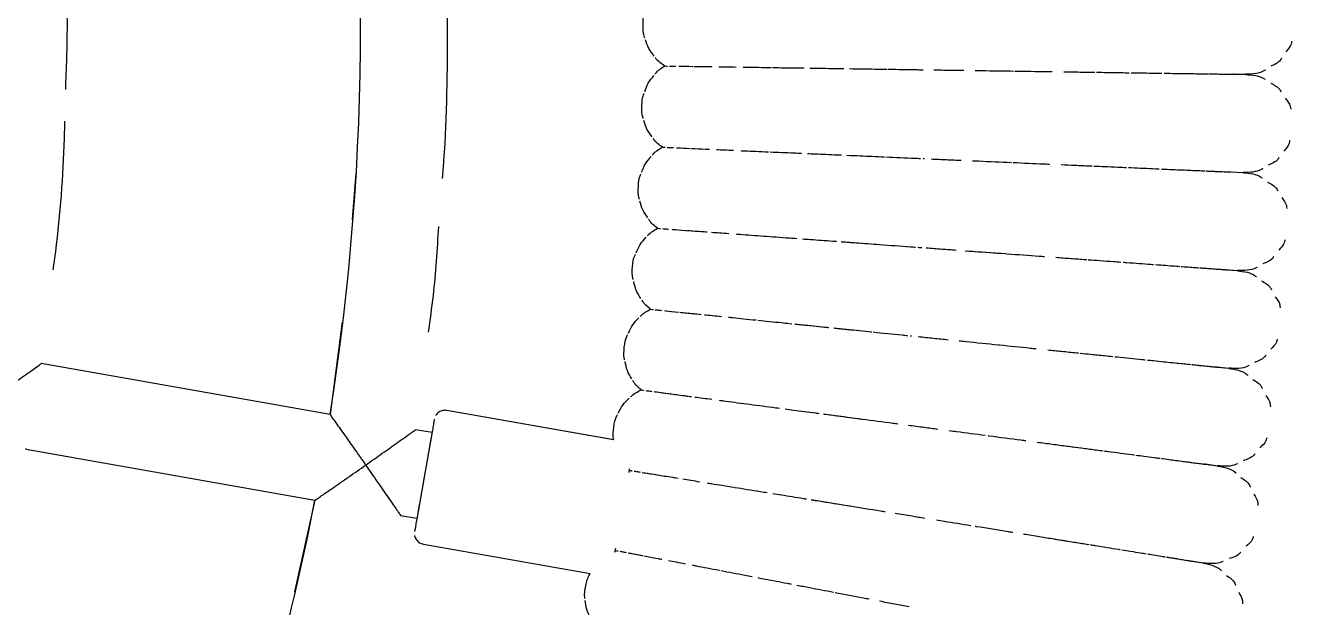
# Model space of a CAD drawing. Extents: x -360 to 379, y -342 to 365.
# Drawn here: x 49.74 to 73.06, y -146.8 to -136.09 of the extents above; entities that cross this region are included whole.
import ezdxf

# ---------------------------------------------------------------- set-up
doc = ezdxf.new("R2010")
doc.units = 0
doc.layers.get('0').update_dxf_attribs({"linetype": 'CONTINUOUS'})

msp = doc.modelspace()

# ---------------------------------------------------------------- linework, layer by layer
at = {"color": 7, "linetype": 'CONTINUOUS'}
for p, q in [((71.981, -136.988), (72.218, -136.988)), ((72.218, -136.995), (71.997, -136.988)), ((72.06, -136.988), (72.06, -136.988)), ((72.06, -136.99), (72.06, -136.99)), ((72.592, -137.088), (72.592, -137.088)), ((72.594, -136.906), (72.594, -136.906)), ((66.274, -138.54), (66.299, -138.541)), ((72.544, -138.722), (72.544, -138.722)), ((55.83, -138.806), (55.763, -139.659)), ((71.935, -138.787), (72.165, -138.794)), ((72.165, -138.801), (71.942, -138.788)), ((72.007, -138.789), (72.007, -138.789)), ((72.007, -138.791), (72.007, -138.791)), ((72.536, -138.905), (72.536, -138.905)), ((62.268, -139.887), (62.296, -139.889)), ((64.767, -140.069), (65.473, -140.121)), ((67.046, -140.236), (67.799, -140.29)), ((68.58, -140.347), (68.582, -140.347)), ((70.535, -140.49), (70.535, -140.49)), ((72.06, -140.604), (71.84, -140.585)), ((71.843, -140.585), (72.06, -140.598)), ((71.903, -140.588), (71.903, -140.588)), ((71.903, -140.59), (71.903, -140.59)), ((72.441, -140.537), (72.441, -140.537)), ((72.428, -140.719), (72.428, -140.719)), ((55.579, -141.542), (55.354, -143.252)), ((63.819, -141.575), (63.86, -141.579)), ((63.91, -141.584), (64.534, -141.648)), ((64.628, -141.657), (65.331, -141.729)), ((66.036, -141.801), (66.061, -141.804)), ((67.661, -141.967), (67.683, -141.969)), ((69.147, -142.119), (69.147, -142.119)), ((49.913, -142.401), (50, -142.339)), ((55.354, -143.252), (50.035, -142.314)), ((55.354, -143.252), (50.035, -142.314)), ((71.902, -142.404), (71.683, -142.378)), ((71.686, -142.378), (71.903, -142.397)), ((71.745, -142.385), (71.745, -142.385)), ((71.746, -142.383), (71.746, -142.383)), ((72.286, -142.348), (72.286, -142.348)), ((72.267, -142.53), (72.267, -142.53)), ((61.321, -142.829), (61.578, -142.863)), ((57.275, -143.337), (57.275, -143.338)), ((60.576, -143.716), (57.507, -143.175)), ((60.577, -143.716), (57.507, -143.175)), ((64.443, -143.24), (65.145, -143.333)), ((57.232, -143.583), (56.93, -143.53)), ((57.232, -143.583), (56.93, -143.53)), ((57.229, -143.6), (56.957, -145.142)), ((68.948, -143.833), (69.587, -143.918)), ((49.747, -143.876), (49.757, -143.89)), ((49.757, -143.89), (55.076, -144.828)), ((49.757, -143.89), (55.076, -144.828)), ((70.174, -143.995), (70.174, -143.995)), ((61.103, -144.316), (61.36, -144.357)), ((71.692, -144.198), (71.474, -144.166)), ((71.476, -144.166), (71.693, -144.192)), ((71.536, -144.173), (71.536, -144.173)), ((71.536, -144.175), (71.536, -144.175)), ((72.077, -144.153), (72.077, -144.153)), ((61.739, -144.418), (61.766, -144.423)), ((72.053, -144.334), (72.053, -144.334)), ((55.076, -144.828), (54.703, -146.512)), ((64.212, -144.817), (64.91, -144.93)), ((56.642, -145.091), (56.652, -145.106)), ((56.652, -145.106), (56.954, -145.159)), ((56.652, -145.106), (56.954, -145.159)), ((56.954, -145.159), (56.952, -145.173)), ((56.911, -145.476), (56.911, -145.476)), ((56.918, -145.366), (56.916, -145.375)), ((56.919, -145.358), (56.918, -145.366)), ((67.986, -145.426), (67.986, -145.426)), ((57.073, -145.637), (60.142, -146.178)), ((57.073, -145.637), (60.143, -146.178)), ((68.698, -145.541), (69.334, -145.644)), ((60.842, -145.795), (61.097, -145.844)), ((69.916, -145.738), (69.916, -145.738)), ((71.431, -145.985), (71.211, -145.947)), ((71.219, -145.948), (71.432, -145.979)), ((71.275, -145.958), (71.275, -145.958)), ((71.816, -145.952), (71.816, -145.952)), ((71.787, -146.132), (71.787, -146.132))]:
    msp.add_line(p, q, dxfattribs=at)
at = {"color": 7, "linetype": 'CONTINUOUS', "flags": 128}
for points in [[(66.179, -140.172), (66.204, -140.174), (66.251, -140.178)], [(62.136, -141.403), (62.164, -141.405), (62.187, -141.408)], [(61.959, -142.913), (61.987, -142.917), (62.011, -142.92)]]:
    msp.add_lwpolyline(points, dxfattribs=at)
at = {"color": 7, "linetype": 'CONTINUOUS'}
for start, end in [(351.0009, 8.9991), (331.0009, 348.9991)]:
    msp.add_arc((10.118, -136.088), 45.8, start, end, dxfattribs=at)
for points, knots in [([(57.426, -138.905), (57.435, -138.796), (57.512, -137.859), (57.523, -136.088), (57.512, -134.317), (57.435, -133.381), (57.426, -133.272)], [0, 0, 0, 0, 0.058113, 0.5, 0.941887, 1, 1, 1, 1]), ([(61.118, -136.088), (61.119, -136.013), (61.119, -135.934), (61.148, -135.861), (61.15, -135.856)], [0, 0, 0, 0, 0.938693, 1, 1, 1, 1]), ([(61.15, -136.32), (61.148, -136.316), (61.119, -136.243), (61.119, -136.163), (61.118, -136.088)], [0, 0, 0, 0, 0.061307, 1, 1, 1, 1]), ([(61.323, -136.653), (61.287, -136.607), (61.215, -136.517), (61.18, -136.408), (61.163, -136.353)], [0, 0, 0, 0, 0.50285, 1, 1, 1, 1]), ([(73.06, -136.377), (73.057, -136.396), (73.046, -136.471), (72.994, -136.53), (72.955, -136.573)], [0, 0, 0, 0, 0.252425, 1, 1, 1, 1]), ([(61.338, -136.986), (61.341, -136.982), (61.387, -136.919), (61.454, -136.876), (61.517, -136.836)], [0, 0, 0, 0, 0.058424, 1, 1, 1, 1]), ([(61.517, -136.836), (61.455, -136.794), (61.389, -136.749), (61.345, -136.685), (61.342, -136.681)], [0, 0, 0, 0, 0.941576, 1, 1, 1, 1]), ([(61.517, -136.836), (61.519, -136.836), (61.521, -136.836), (61.562, -136.837), (61.569, -136.837)], [0, 0, 0, 0, 0.827535, 1, 1, 1, 1]), ([(61.603, -136.837), (61.615, -136.837), (61.64, -136.838), (61.693, -136.838), (61.72, -136.839)], [0, 0, 0, 0, 0.4840989, 1, 1, 1, 1]), ([(61.776, -136.84), (61.786, -136.84), (61.849, -136.841), (61.937, -136.842), (62.033, -136.843), (62.034, -136.843)], [0, 0, 0, 0, 0.1557044, 0.9884849, 1, 1, 1, 1]), ([(62.054, -136.844), (62.134, -136.845), (62.232, -136.846), (62.363, -136.848), (62.387, -136.849)], [0, 0, 0, 0, 0.811039, 1, 1, 1, 1]), ([(62.513, -136.85), (62.559, -136.851), (62.653, -136.852), (62.77, -136.854), (62.83, -136.855)], [0, 0, 0, 0, 0.4889036, 1, 1, 1, 1]), ([(62.963, -136.857), (62.987, -136.857), (63.14, -136.859), (63.313, -136.862), (63.472, -136.864), (63.474, -136.864)], [0, 0, 0, 0, 0.1613152, 0.9906682, 1, 1, 1, 1]), ([(63.501, -136.865), (63.645, -136.867), (63.831, -136.87), (64.037, -136.873), (64.083, -136.873)], [0, 0, 0, 0, 0.776157, 1, 1, 1, 1]), ([(72.875, -136.693), (72.868, -136.704), (72.824, -136.775), (72.745, -136.811), (72.679, -136.842)], [0, 0, 0, 0, 0.152317, 1, 1, 1, 1]), ([(61.149, -137.308), (61.168, -137.254), (61.206, -137.145), (61.28, -137.057), (61.317, -137.013)], [0, 0, 0, 0, 0.49715, 1, 1, 1, 1]), ([(64.191, -136.875), (64.237, -136.875), (64.413, -136.878), (64.623, -136.881), (64.79, -136.883), (64.815, -136.884)], [0, 0, 0, 0, 0.235117, 0.882996, 1, 1, 1, 1]), ([(64.917, -136.885), (65, -136.887), (65.224, -136.89), (65.457, -136.893), (65.61, -136.895), (65.611, -136.895)], [0, 0, 0, 0, 0.3641102, 0.9952347, 1, 1, 1, 1]), ([(65.631, -136.896), (65.81, -136.898), (66.023, -136.901), (66.24, -136.905), (66.274, -136.905)], [0, 0, 0, 0, 0.84359, 1, 1, 1, 1]), ([(66.471, -136.908), (66.566, -136.909), (66.75, -136.912), (66.935, -136.915), (67.025, -136.916)], [0, 0, 0, 0, 0.513882, 1, 1, 1, 1]), ([(67.231, -136.919), (67.271, -136.92), (67.512, -136.923), (67.755, -136.927), (67.951, -136.929), (67.952, -136.929)], [0, 0, 0, 0, 0.1638699, 0.9956355, 1, 1, 1, 1]), ([(67.971, -136.93), (68.165, -136.933), (68.396, -136.936), (68.615, -136.939), (68.651, -136.94)], [0, 0, 0, 0, 0.837371, 1, 1, 1, 1]), ([(68.866, -136.943), (68.953, -136.944), (69.135, -136.947), (69.322, -136.949), (69.423, -136.951), (69.435, -136.951)], [0, 0, 0, 0, 0.444396, 0.932285, 1, 1, 1, 1]), ([(69.469, -136.952), (69.534, -136.952), (69.686, -136.955), (69.887, -136.958), (70.019, -136.96), (70.07, -136.96)], [0, 0, 0, 0, 0.311648, 0.733806, 1, 1, 1, 1]), ([(70.108, -136.961), (70.125, -136.961), (70.222, -136.962), (70.389, -136.965), (70.56, -136.967), (70.65, -136.969), (70.672, -136.969)], [0, 0, 0, 0, 0.083204, 0.480539, 0.875435, 1, 1, 1, 1]), ([(70.714, -136.97), (70.751, -136.97), (70.856, -136.972), (71.013, -136.974), (71.182, -136.976), (71.328, -136.979), (71.438, -136.98), (71.495, -136.981), (71.514, -136.981)], [0, 0, 0, 0, 0.117376, 0.335983, 0.541318, 0.733469, 0.912524, 1, 1, 1, 1]), ([(71.531, -136.982), (71.542, -136.982), (71.588, -136.982), (71.653, -136.983), (71.724, -136.984), (71.786, -136.985), (71.845, -136.986), (71.896, -136.987), (71.936, -136.987), (71.962, -136.988), (71.978, -136.988), (71.986, -136.988), (71.991, -136.988), (71.993, -136.988), (71.993, -136.988), (71.991, -136.988), (71.99, -136.988), (71.989, -136.988), (71.987, -136.988), (71.987, -136.988), (71.986, -136.988), (71.985, -136.988), (71.984, -136.988), (71.983, -136.988)], [0, 0, 0, 0, 0.051686, 0.199611, 0.316316, 0.422058, 0.546174, 0.670251, 0.772711, 0.853681, 0.89923, 0.935632, 0.956157, 0.97666, 0.990529, 0.992765, 0.994567, 0.996014, 0.996651, 0.997263, 0.997873, 0.998519, 1, 1, 1, 1]), ([(72.578, -136.909), (72.573, -136.913), (72.471, -136.982), (72.341, -136.985), (72.218, -136.988)], [0, 0, 0, 0, 0.051116, 1, 1, 1, 1]), ([(72.218, -136.995), (72.341, -137.001), (72.47, -137.008), (72.57, -137.081), (72.575, -137.084)], [0, 0, 0, 0, 0.94853, 1, 1, 1, 1]), ([(72.674, -137.154), (72.74, -137.187), (72.817, -137.226), (72.86, -137.298), (72.866, -137.309)], [0, 0, 0, 0, 0.847683, 1, 1, 1, 1]), ([(61.096, -137.572), (61.099, -137.497), (61.102, -137.417), (61.133, -137.345), (61.135, -137.341)], [0, 0, 0, 0, 0.938693, 1, 1, 1, 1]), ([(72.943, -137.431), (72.98, -137.476), (73.031, -137.536), (73.04, -137.612), (73.042, -137.631)], [0, 0, 0, 0, 0.747575, 1, 1, 1, 1]), ([(61.121, -137.804), (61.12, -137.8), (61.093, -137.726), (61.095, -137.646), (61.096, -137.572)], [0, 0, 0, 0, 0.061307, 1, 1, 1, 1]), ([(50.259, -140.586), (50.274, -140.473), (50.38, -139.672), (50.451, -138.758), (50.47, -137.957), (50.472, -137.849)], [0, 0, 0, 0, 0.1239709, 0.8828392, 1, 1, 1, 1]), ([(61.285, -138.142), (61.25, -138.095), (61.181, -138.003), (61.149, -137.893), (61.133, -137.838)], [0, 0, 0, 0, 0.5028497, 1, 1, 1, 1]), ([(61.473, -138.33), (61.413, -138.286), (61.348, -138.24), (61.306, -138.174), (61.303, -138.17)], [0, 0, 0, 0, 0.941576, 1, 1, 1, 1]), ([(73.025, -138.207), (73.022, -138.226), (73.008, -138.301), (72.955, -138.358), (72.915, -138.401)], [0, 0, 0, 0, 0.2524251, 1, 1, 1, 1]), ([(61.29, -138.475), (61.293, -138.472), (61.341, -138.41), (61.409, -138.369), (61.473, -138.33)], [0, 0, 0, 0, 0.058424, 1, 1, 1, 1]), ([(61.473, -138.33), (61.475, -138.331), (61.477, -138.331), (61.518, -138.332), (61.525, -138.333)], [0, 0, 0, 0, 0.827314, 1, 1, 1, 1]), ([(61.56, -138.334), (61.571, -138.335), (61.596, -138.336), (61.649, -138.338), (61.677, -138.339)], [0, 0, 0, 0, 0.483436, 1, 1, 1, 1]), ([(61.732, -138.342), (61.742, -138.342), (61.805, -138.345), (61.893, -138.349), (61.989, -138.353), (61.99, -138.353)], [0, 0, 0, 0, 0.155234, 0.987849, 1, 1, 1, 1]), ([(62.011, -138.354), (62.091, -138.357), (62.188, -138.362), (62.318, -138.367), (62.343, -138.368)], [0, 0, 0, 0, 0.809492, 1, 1, 1, 1]), ([(62.469, -138.374), (62.514, -138.376), (62.609, -138.38), (62.725, -138.385), (62.785, -138.388)], [0, 0, 0, 0, 0.4869128, 1, 1, 1, 1]), ([(62.917, -138.394), (62.942, -138.395), (63.094, -138.401), (63.267, -138.409), (63.426, -138.416), (63.428, -138.416)], [0, 0, 0, 0, 0.1601514, 0.9893712, 1, 1, 1, 1]), ([(63.458, -138.417), (63.601, -138.423), (63.786, -138.431), (63.991, -138.44), (64.037, -138.442)], [0, 0, 0, 0, 0.772848, 1, 1, 1, 1]), ([(64.144, -138.447), (64.191, -138.449), (64.366, -138.457), (64.576, -138.466), (64.743, -138.473), (64.769, -138.474)], [0, 0, 0, 0, 0.232915, 0.880824, 1, 1, 1, 1]), ([(64.871, -138.479), (64.953, -138.482), (65.176, -138.492), (65.409, -138.502), (65.561, -138.509), (65.563, -138.509)], [0, 0, 0, 0, 0.361408, 0.993462, 1, 1, 1, 1]), ([(61.092, -138.792), (61.112, -138.738), (61.153, -138.631), (61.23, -138.545), (61.269, -138.502)], [0, 0, 0, 0, 0.49715, 1, 1, 1, 1]), ([(65.59, -138.51), (65.766, -138.518), (65.976, -138.527), (66.191, -138.536), (66.225, -138.538)], [0, 0, 0, 0, 0.839411, 1, 1, 1, 1]), ([(66.424, -138.547), (66.517, -138.551), (66.701, -138.559), (66.886, -138.567), (66.976, -138.571)], [0, 0, 0, 0, 0.5091868, 1, 1, 1, 1]), ([(67.182, -138.58), (67.221, -138.581), (67.461, -138.592), (67.704, -138.602), (67.9, -138.611), (67.902, -138.611)], [0, 0, 0, 0, 0.161334, 0.993168, 1, 1, 1, 1]), ([(67.93, -138.612), (68.12, -138.621), (68.348, -138.631), (68.564, -138.64), (68.6, -138.642)], [0, 0, 0, 0, 0.832089, 1, 1, 1, 1]), ([(68.816, -138.651), (68.902, -138.655), (69.083, -138.663), (69.27, -138.671), (69.371, -138.675), (69.384, -138.676)], [0, 0, 0, 0, 0.439852, 0.927899, 1, 1, 1, 1]), ([(69.419, -138.677), (69.483, -138.68), (69.634, -138.687), (69.835, -138.696), (69.967, -138.701), (70.019, -138.704)], [0, 0, 0, 0, 0.305604, 0.727776, 1, 1, 1, 1]), ([(70.056, -138.705), (70.073, -138.706), (70.169, -138.71), (70.335, -138.717), (70.508, -138.725), (70.598, -138.729), (70.621, -138.73)], [0, 0, 0, 0, 0.0790478, 0.4758948, 0.8703312, 1, 1, 1, 1]), ([(70.663, -138.732), (70.699, -138.733), (70.803, -138.738), (70.958, -138.745), (71.127, -138.752), (71.273, -138.758), (71.384, -138.763), (71.443, -138.766), (71.463, -138.767)], [0, 0, 0, 0, 0.11339, 0.331204, 0.53589, 0.727534, 0.906223, 1, 1, 1, 1]), ([(72.528, -138.726), (72.522, -138.729), (72.418, -138.796), (72.288, -138.795), (72.165, -138.794)], [0, 0, 0, 0, 0.051116, 1, 1, 1, 1]), ([(72.831, -138.518), (72.824, -138.529), (72.778, -138.598), (72.698, -138.632), (72.63, -138.661)], [0, 0, 0, 0, 0.1523173, 1, 1, 1, 1]), ([(61.031, -139.054), (61.037, -138.979), (61.042, -138.899), (61.075, -138.828), (61.077, -138.824)], [0, 0, 0, 0, 0.938693, 1, 1, 1, 1]), ([(71.479, -138.767), (71.489, -138.768), (71.534, -138.77), (71.597, -138.772), (71.669, -138.776), (71.731, -138.778), (71.789, -138.781), (71.841, -138.783), (71.881, -138.785), (71.908, -138.786), (71.924, -138.787), (71.933, -138.787), (71.937, -138.787), (71.941, -138.787), (71.94, -138.787), (71.94, -138.787)], [0, 0, 0, 0, 0.047416, 0.199296, 0.318621, 0.4271, 0.554259, 0.681412, 0.786803, 0.870561, 0.917063, 0.954728, 0.978364, 0.996856, 1, 1, 1, 1]), ([(72.165, -138.801), (72.288, -138.811), (72.417, -138.821), (72.515, -138.897), (72.52, -138.9)], [0, 0, 0, 0, 0.948884, 1, 1, 1, 1]), ([(61.05, -139.287), (61.048, -139.282), (61.024, -139.208), (61.028, -139.128), (61.031, -139.054)], [0, 0, 0, 0, 0.061307, 1, 1, 1, 1]), ([(72.617, -138.973), (72.681, -139.008), (72.758, -139.049), (72.798, -139.122), (72.804, -139.133)], [0, 0, 0, 0, 0.847683, 1, 1, 1, 1]), ([(61.203, -139.629), (61.17, -139.582), (61.103, -139.488), (61.075, -139.376), (61.061, -139.321)], [0, 0, 0, 0, 0.50285, 1, 1, 1, 1]), ([(72.877, -139.258), (72.913, -139.304), (72.962, -139.365), (72.969, -139.441), (72.971, -139.46)], [0, 0, 0, 0, 0.747575, 1, 1, 1, 1]), ([(61.386, -139.823), (61.327, -139.777), (61.264, -139.729), (61.224, -139.662), (61.221, -139.658)], [0, 0, 0, 0, 0.941576, 1, 1, 1, 1]), ([(57.167, -141.737), (57.199, -141.512), (57.29, -140.866), (57.33, -140.215), (57.357, -139.79)], [0, 0, 0, 0, 0.3486, 1, 1, 1, 1]), ([(61.199, -139.962), (61.202, -139.959), (61.252, -139.899), (61.321, -139.86), (61.386, -139.823)], [0, 0, 0, 0, 0.058424, 1, 1, 1, 1]), ([(61.386, -139.823), (61.388, -139.823), (61.39, -139.823), (61.431, -139.826), (61.438, -139.827)], [0, 0, 0, 0, 0.828548, 1, 1, 1, 1]), ([(61.473, -139.829), (61.485, -139.83), (61.509, -139.832), (61.562, -139.836), (61.589, -139.838)], [0, 0, 0, 0, 0.487134, 1, 1, 1, 1]), ([(61.646, -139.842), (61.655, -139.843), (61.718, -139.847), (61.806, -139.854), (61.902, -139.861), (61.903, -139.861)], [0, 0, 0, 0, 0.1578597, 0.9913944, 1, 1, 1, 1]), ([(61.919, -139.862), (62, -139.868), (62.099, -139.875), (62.231, -139.885), (62.255, -139.886)], [0, 0, 0, 0, 0.8181175, 1, 1, 1, 1]), ([(62.381, -139.896), (62.428, -139.899), (62.522, -139.906), (62.638, -139.914), (62.696, -139.919)], [0, 0, 0, 0, 0.497997, 1, 1, 1, 1]), ([(60.991, -140.273), (61.013, -140.22), (61.058, -140.114), (61.137, -140.031), (61.177, -139.989)], [0, 0, 0, 0, 0.49715, 1, 1, 1, 1]), ([(62.83, -139.928), (62.856, -139.93), (63.009, -139.941), (63.337, -139.965), (63.688, -139.991), (63.903, -140.007), (63.947, -140.01)], [0, 0, 0, 0, 0.081252, 0.485919, 0.895087, 1, 1, 1, 1]), ([(64.055, -140.018), (64.104, -140.021), (64.282, -140.034), (64.491, -140.049), (64.656, -140.061), (64.679, -140.063)], [0, 0, 0, 0, 0.245606, 0.893328, 1, 1, 1, 1]), ([(64.777, -140.07), (64.863, -140.076), (65.091, -140.093), (65.513, -140.124), (65.882, -140.151), (66.105, -140.167), (66.136, -140.169)], [0, 0, 0, 0, 0.1971467, 0.5246729, 0.933037, 1, 1, 1, 1]), ([(72.937, -140.036), (72.933, -140.055), (72.917, -140.129), (72.862, -140.185), (72.821, -140.226)], [0, 0, 0, 0, 0.252425, 1, 1, 1, 1]), ([(60.924, -140.533), (60.931, -140.459), (60.939, -140.379), (60.974, -140.309), (60.976, -140.305)], [0, 0, 0, 0, 0.938693, 1, 1, 1, 1]), ([(66.33, -140.183), (66.428, -140.19), (66.612, -140.204), (66.796, -140.217), (66.881, -140.223)], [0, 0, 0, 0, 0.536875, 1, 1, 1, 1]), ([(67.092, -140.239), (67.134, -140.242), (67.366, -140.259), (67.594, -140.275), (67.78, -140.289)], [0, 0, 0, 0, 0.185074, 1, 1, 1, 1]), ([(67.812, -140.291), (67.814, -140.291), (68.019, -140.306), (68.254, -140.324), (68.477, -140.34), (68.509, -140.342)], [0, 0, 0, 0, 0.008374, 0.856522, 1, 1, 1, 1]), ([(68.719, -140.357), (68.81, -140.364), (68.997, -140.378), (69.185, -140.391), (69.282, -140.398), (69.29, -140.399)], [0, 0, 0, 0, 0.468273, 0.955148, 1, 1, 1, 1]), ([(72.734, -140.341), (72.726, -140.351), (72.678, -140.42), (72.597, -140.451), (72.529, -140.478)], [0, 0, 0, 0, 0.152317, 1, 1, 1, 1]), ([(60.935, -140.767), (60.934, -140.762), (60.912, -140.687), (60.918, -140.608), (60.924, -140.533)], [0, 0, 0, 0, 0.061307, 1, 1, 1, 1]), ([(69.315, -140.401), (69.386, -140.406), (69.546, -140.418), (69.747, -140.432), (69.872, -140.441), (69.917, -140.445)], [0, 0, 0, 0, 0.344581, 0.765842, 1, 1, 1, 1]), ([(69.959, -140.448), (69.981, -140.449), (70.082, -140.457), (70.253, -140.469), (70.418, -140.481), (70.502, -140.487), (70.518, -140.488)], [0, 0, 0, 0, 0.106597, 0.507455, 0.905702, 1, 1, 1, 1]), ([(70.556, -140.491), (70.6, -140.494), (70.712, -140.503), (70.861, -140.513), (70.962, -140.521), (71.004, -140.524)], [0, 0, 0, 0, 0.270385, 0.694865, 1, 1, 1, 1]), ([(71.023, -140.525), (71.03, -140.526), (71.089, -140.53), (71.186, -140.537), (71.29, -140.545), (71.343, -140.548), (71.357, -140.55)], [0, 0, 0, 0, 0.053515, 0.469497, 0.856513, 1, 1, 1, 1]), ([(71.374, -140.551), (71.39, -140.552), (71.439, -140.556), (71.507, -140.56), (71.577, -140.566), (71.632, -140.57), (71.661, -140.572), (71.674, -140.573)], [0, 0, 0, 0, 0.135459, 0.417723, 0.644383, 0.845784, 1, 1, 1, 1]), ([(71.68, -140.573), (71.685, -140.573), (71.711, -140.575), (71.747, -140.578), (71.786, -140.581), (71.809, -140.582), (71.821, -140.583), (71.828, -140.584), (71.831, -140.584), (71.833, -140.584)], [0, 0, 0, 0, 0.073229, 0.373927, 0.619062, 0.808975, 0.87969, 0.942482, 1, 1, 1, 1]), ([(72.424, -140.54), (72.419, -140.543), (72.313, -140.606), (72.183, -140.602), (72.06, -140.598)], [0, 0, 0, 0, 0.051116, 1, 1, 1, 1]), ([(61.079, -141.113), (61.047, -141.065), (60.983, -140.969), (60.958, -140.857), (60.945, -140.801)], [0, 0, 0, 0, 0.5028497, 1, 1, 1, 1]), ([(72.06, -140.604), (72.182, -140.618), (72.311, -140.632), (72.407, -140.71), (72.412, -140.714)], [0, 0, 0, 0, 0.948884, 1, 1, 1, 1]), ([(72.506, -140.79), (72.57, -140.827), (72.645, -140.87), (72.683, -140.944), (72.689, -140.955)], [0, 0, 0, 0, 0.847683, 1, 1, 1, 1]), ([(61.256, -141.313), (61.198, -141.265), (61.137, -141.215), (61.098, -141.147), (61.096, -141.143)], [0, 0, 0, 0, 0.941576, 1, 1, 1, 1]), ([(72.758, -141.082), (72.793, -141.129), (72.84, -141.191), (72.845, -141.268), (72.846, -141.287)], [0, 0, 0, 0, 0.747575, 1, 1, 1, 1]), ([(60.848, -141.751), (60.872, -141.699), (60.919, -141.594), (61.001, -141.513), (61.042, -141.472)], [0, 0, 0, 0, 0.49715, 1, 1, 1, 1]), ([(61.065, -141.447), (61.068, -141.443), (61.119, -141.385), (61.19, -141.348), (61.256, -141.313)], [0, 0, 0, 0, 0.0584237, 1, 1, 1, 1]), ([(61.256, -141.313), (61.258, -141.313), (61.26, -141.313), (61.301, -141.317), (61.308, -141.318)], [0, 0, 0, 0, 0.827402, 1, 1, 1, 1]), ([(61.342, -141.322), (61.354, -141.323), (61.378, -141.325), (61.431, -141.331), (61.459, -141.333)], [0, 0, 0, 0, 0.4836986, 1, 1, 1, 1]), ([(61.514, -141.339), (61.524, -141.34), (61.586, -141.346), (61.674, -141.355), (61.769, -141.365), (61.771, -141.365)], [0, 0, 0, 0, 0.15542, 0.988101, 1, 1, 1, 1]), ([(61.792, -141.367), (61.871, -141.376), (61.968, -141.385), (62.097, -141.399), (62.122, -141.401)], [0, 0, 0, 0, 0.810105, 1, 1, 1, 1]), ([(62.247, -141.414), (62.293, -141.419), (62.387, -141.428), (62.503, -141.44), (62.562, -141.446)], [0, 0, 0, 0, 0.4877, 1, 1, 1, 1]), ([(62.694, -141.46), (62.719, -141.462), (62.87, -141.478), (63.042, -141.495), (63.201, -141.511), (63.203, -141.512)], [0, 0, 0, 0, 0.160613, 0.989893, 1, 1, 1, 1]), ([(63.232, -141.515), (63.374, -141.529), (63.559, -141.548), (63.763, -141.569), (63.809, -141.574)], [0, 0, 0, 0, 0.774195, 1, 1, 1, 1]), ([(63.916, -141.585), (63.962, -141.589), (64.137, -141.607), (64.346, -141.628), (64.512, -141.645), (64.538, -141.648)], [0, 0, 0, 0, 0.233822, 0.881731, 1, 1, 1, 1]), ([(64.64, -141.658), (64.721, -141.667), (64.944, -141.69), (65.176, -141.713), (65.327, -141.729), (65.329, -141.729)], [0, 0, 0, 0, 0.36254, 0.9942141, 1, 1, 1, 1]), ([(65.353, -141.731), (65.53, -141.749), (65.74, -141.771), (65.954, -141.793), (65.988, -141.796)], [0, 0, 0, 0, 0.841193, 1, 1, 1, 1]), ([(60.773, -142.009), (60.782, -141.935), (60.792, -141.856), (60.829, -141.787), (60.832, -141.782)], [0, 0, 0, 0, 0.938693, 1, 1, 1, 1]), ([(66.186, -141.816), (66.279, -141.826), (66.462, -141.845), (66.646, -141.863), (66.736, -141.873)], [0, 0, 0, 0, 0.511225, 1, 1, 1, 1]), ([(66.941, -141.894), (66.98, -141.898), (67.22, -141.922), (67.461, -141.947), (67.657, -141.967), (67.658, -141.967)], [0, 0, 0, 0, 0.162449, 0.994277, 1, 1, 1, 1]), ([(67.682, -141.969), (67.873, -141.989), (68.101, -142.012), (68.318, -142.034), (68.353, -142.038)], [0, 0, 0, 0, 0.8344853, 1, 1, 1, 1]), ([(72.796, -141.861), (72.791, -141.88), (72.773, -141.954), (72.716, -142.008), (72.674, -142.048)], [0, 0, 0, 0, 0.252425, 1, 1, 1, 1]), ([(60.778, -142.243), (60.777, -142.238), (60.757, -142.163), (60.765, -142.083), (60.773, -142.009)], [0, 0, 0, 0, 0.061307, 1, 1, 1, 1]), ([(68.568, -142.06), (68.654, -142.068), (68.834, -142.087), (69.021, -142.106), (69.121, -142.116), (69.134, -142.118)], [0, 0, 0, 0, 0.441925, 0.929939, 1, 1, 1, 1]), ([(69.168, -142.121), (69.232, -142.128), (69.383, -142.143), (69.583, -142.163), (69.715, -142.177), (69.766, -142.182)], [0, 0, 0, 0, 0.308438, 0.730653, 1, 1, 1, 1]), ([(69.803, -142.186), (69.82, -142.188), (69.916, -142.197), (70.082, -142.214), (70.253, -142.232), (70.343, -142.241), (70.365, -142.243)], [0, 0, 0, 0, 0.081055, 0.478246, 0.873012, 1, 1, 1, 1]), ([(72.584, -142.16), (72.576, -142.171), (72.526, -142.237), (72.444, -142.267), (72.375, -142.292)], [0, 0, 0, 0, 0.152317, 1, 1, 1, 1]), ([(49.116, -142.965), (49.219, -142.892), (49.427, -142.747), (49.673, -142.572), (49.842, -142.453), (49.945, -142.378), (50.02, -142.325), (50.03, -142.318), (50.035, -142.314)], [0, 0, 0, 0, 0.248883, 0.498606, 0.63137, 0.74944, 0.874837, 1, 1, 1, 1]), ([(60.911, -142.593), (60.88, -142.544), (60.819, -142.447), (60.798, -142.334), (60.787, -142.277)], [0, 0, 0, 0, 0.5028497, 1, 1, 1, 1]), ([(70.407, -142.248), (70.443, -142.251), (70.547, -142.262), (70.702, -142.278), (70.87, -142.295), (71.015, -142.31), (71.125, -142.321), (71.183, -142.327), (71.203, -142.329)], [0, 0, 0, 0, 0.115257, 0.333187, 0.537957, 0.729653, 0.908361, 1, 1, 1, 1]), ([(71.219, -142.331), (71.23, -142.332), (71.274, -142.336), (71.338, -142.343), (71.41, -142.35), (71.471, -142.356), (71.529, -142.362), (71.581, -142.368), (71.621, -142.372), (71.647, -142.374), (71.663, -142.376), (71.671, -142.377), (71.676, -142.377), (71.679, -142.378), (71.679, -142.378), (71.678, -142.377), (71.676, -142.377), (71.674, -142.377), (71.673, -142.377), (71.672, -142.377), (71.671, -142.377), (71.669, -142.377), (71.667, -142.376), (71.666, -142.376)], [0, 0, 0, 0, 0.047833, 0.195274, 0.311512, 0.416893, 0.540437, 0.664019, 0.766317, 0.847455, 0.892697, 0.929194, 0.952273, 0.970114, 0.982665, 0.990596, 0.992671, 0.993525, 0.994301, 0.995049, 0.995824, 0.997633, 1, 1, 1, 1]), ([(71.902, -142.404), (72.024, -142.421), (72.153, -142.439), (72.246, -142.52), (72.251, -142.524)], [0, 0, 0, 0, 0.948884, 1, 1, 1, 1]), ([(72.269, -142.35), (72.263, -142.353), (72.155, -142.413), (72.026, -142.405), (71.903, -142.397)], [0, 0, 0, 0, 0.05147, 1, 1, 1, 1]), ([(61.082, -142.798), (61.026, -142.749), (60.966, -142.696), (60.929, -142.628), (60.927, -142.624)], [0, 0, 0, 0, 0.941576, 1, 1, 1, 1]), ([(72.343, -142.603), (72.406, -142.641), (72.48, -142.686), (72.516, -142.762), (72.521, -142.773)], [0, 0, 0, 0, 0.847683, 1, 1, 1, 1]), ([(60.887, -142.926), (60.89, -142.923), (60.944, -142.866), (61.015, -142.831), (61.082, -142.798)], [0, 0, 0, 0, 0.058424, 1, 1, 1, 1]), ([(61.082, -142.798), (61.084, -142.798), (61.086, -142.798), (61.127, -142.804), (61.134, -142.805)], [0, 0, 0, 0, 0.829262, 1, 1, 1, 1]), ([(61.168, -142.809), (61.18, -142.811), (61.204, -142.814), (61.257, -142.821), (61.284, -142.824)], [0, 0, 0, 0, 0.489278, 1, 1, 1, 1]), ([(61.34, -142.832), (61.35, -142.833), (61.413, -142.841), (61.5, -142.853), (61.595, -142.865), (61.596, -142.866)], [0, 0, 0, 0, 0.1593835, 0.9934479, 1, 1, 1, 1]), ([(61.609, -142.867), (61.691, -142.878), (61.791, -142.891), (61.923, -142.909), (61.947, -142.912)], [0, 0, 0, 0, 0.8231175, 1, 1, 1, 1]), ([(62.072, -142.928), (62.119, -142.934), (62.212, -142.947), (62.328, -142.962), (62.385, -142.969)], [0, 0, 0, 0, 0.504432, 1, 1, 1, 1]), ([(72.587, -142.901), (72.62, -142.949), (72.665, -143.014), (72.668, -143.09), (72.668, -143.109)], [0, 0, 0, 0, 0.747575, 1, 1, 1, 1]), ([(60.662, -143.224), (60.687, -143.173), (60.737, -143.069), (60.822, -142.991), (60.864, -142.951)], [0, 0, 0, 0, 0.4971503, 1, 1, 1, 1]), ([(62.519, -142.987), (62.545, -142.99), (62.698, -143.011), (63.026, -143.054), (63.374, -143.1), (63.586, -143.128), (63.628, -143.133)], [0, 0, 0, 0, 0.083188, 0.488506, 0.898342, 1, 1, 1, 1]), ([(63.736, -143.147), (63.786, -143.154), (63.964, -143.177), (64.173, -143.205), (64.336, -143.226), (64.357, -143.229)], [0, 0, 0, 0, 0.252823, 0.900243, 1, 1, 1, 1]), ([(55.354, -143.252), (55.358, -143.258), (55.365, -143.268), (55.421, -143.346), (55.496, -143.452), (55.617, -143.622), (55.755, -143.818), (55.877, -143.99), (55.949, -144.094), (55.986, -144.147), (56.01, -144.18)], [0, 0, 0, 0, 0.125168, 0.25048, 0.375779, 0.500442, 0.749427, 0.874368, 0.919485, 1, 1, 1, 1]), ([(57.507, -143.175), (57.481, -143.173), (57.428, -143.17), (57.357, -143.205), (57.312, -143.241), (57.303, -143.267), (57.302, -143.268)], [0, 0, 0, 0, 0.327453, 0.654907, 0.98236, 1, 1, 1, 1]), ([(60.579, -143.48), (60.591, -143.406), (60.603, -143.327), (60.642, -143.259), (60.645, -143.255)], [0, 0, 0, 0, 0.938693, 1, 1, 1, 1]), ([(64.452, -143.242), (64.54, -143.253), (64.76, -143.282), (64.991, -143.312), (65.13, -143.331)], [0, 0, 0, 0, 0.397627, 1, 1, 1, 1]), ([(65.149, -143.333), (65.152, -143.334), (65.337, -143.358), (65.558, -143.387), (65.778, -143.416), (65.808, -143.42)], [0, 0, 0, 0, 0.011815, 0.866972, 1, 1, 1, 1]), ([(56.01, -144.18), (56.113, -144.108), (56.32, -143.962), (56.567, -143.788), (56.736, -143.668), (56.84, -143.594), (56.914, -143.541), (56.925, -143.534), (56.93, -143.53)], [0, 0, 0, 0, 0.248884, 0.498608, 0.631432, 0.749441, 0.874839, 1, 1, 1, 1]), ([(60.578, -143.716), (60.577, -143.711), (60.559, -143.634), (60.569, -143.554), (60.579, -143.48)], [0, 0, 0, 0, 0.072316, 1, 1, 1, 1]), ([(65.997, -143.445), (66.098, -143.458), (66.28, -143.482), (66.463, -143.506), (66.545, -143.517)], [0, 0, 0, 0, 0.551626, 1, 1, 1, 1]), ([(66.757, -143.545), (66.802, -143.551), (67.023, -143.58), (67.242, -143.609), (67.416, -143.632)], [0, 0, 0, 0, 0.201467, 1, 1, 1, 1]), ([(67.474, -143.639), (67.478, -143.64), (67.683, -143.667), (67.917, -143.698), (68.136, -143.727), (68.166, -143.73)], [0, 0, 0, 0, 0.016511, 0.865689, 1, 1, 1, 1]), ([(68.372, -143.758), (68.466, -143.77), (68.655, -143.795), (68.843, -143.82), (68.936, -143.832), (68.942, -143.833)], [0, 0, 0, 0, 0.483265, 0.968826, 1, 1, 1, 1]), ([(68.96, -143.835), (69.036, -143.845), (69.199, -143.866), (69.4, -143.893), (69.521, -143.909), (69.562, -143.914)], [0, 0, 0, 0, 0.365099, 0.784604, 1, 1, 1, 1]), ([(72.601, -143.682), (72.596, -143.7), (72.576, -143.774), (72.518, -143.826), (72.474, -143.865)], [0, 0, 0, 0, 0.252425, 1, 1, 1, 1]), ([(69.606, -143.92), (69.63, -143.923), (69.734, -143.937), (69.906, -143.959), (70.067, -143.981), (70.147, -143.991), (70.16, -143.993)], [0, 0, 0, 0, 0.121011, 0.523414, 0.923106, 1, 1, 1, 1]), ([(70.194, -143.997), (70.242, -144.004), (70.358, -144.019), (70.506, -144.038), (70.602, -144.051), (70.639, -144.056)], [0, 0, 0, 0, 0.298902, 0.725486, 1, 1, 1, 1]), ([(70.663, -144.059), (70.672, -144.06), (70.734, -144.068), (70.832, -144.081), (70.933, -144.095), (70.982, -144.101), (70.993, -144.103)], [0, 0, 0, 0, 0.076164, 0.494667, 0.883604, 1, 1, 1, 1]), ([(72.381, -143.975), (72.373, -143.985), (72.32, -144.05), (72.238, -144.077), (72.168, -144.1)], [0, 0, 0, 0, 0.152317, 1, 1, 1, 1]), ([(55.076, -144.828), (55.081, -144.824), (55.092, -144.817), (55.171, -144.763), (55.278, -144.689), (55.45, -144.57), (55.647, -144.433), (55.853, -144.29), (55.957, -144.217), (56.01, -144.18)], [0, 0, 0, 0, 0.1250777, 0.2504542, 0.3757831, 0.5007175, 0.7494023, 0.8747564, 1, 1, 1, 1]), ([(56.01, -144.18), (56.082, -144.284), (56.227, -144.491), (56.399, -144.739), (56.517, -144.911), (56.588, -145.012), (56.629, -145.072), (56.635, -145.081), (56.635, -145.081)], [0, 0, 0, 0, 0.282542, 0.566052, 0.717022, 0.850819, 0.993183, 1, 1, 1, 1]), ([(60.86, -144.317), (60.862, -144.305), (60.866, -144.279), (60.87, -144.261), (60.871, -144.251)], [0, 0, 0, 0, 0.467754, 1, 1, 1, 1]), ([(60.866, -144.277), (60.867, -144.278), (60.87, -144.278), (60.91, -144.285), (60.917, -144.286)], [0, 0, 0, 0, 0.830085, 1, 1, 1, 1]), ([(60.951, -144.291), (60.963, -144.293), (60.987, -144.297), (61.04, -144.305), (61.067, -144.31)], [0, 0, 0, 0, 0.491746, 1, 1, 1, 1]), ([(61.123, -144.319), (61.133, -144.32), (61.195, -144.331), (61.283, -144.345), (61.377, -144.36), (61.378, -144.36)], [0, 0, 0, 0, 0.1611392, 0.9958104, 1, 1, 1, 1]), ([(71.009, -144.105), (71.028, -144.107), (71.08, -144.114), (71.15, -144.123), (71.221, -144.133), (71.278, -144.14), (71.333, -144.147), (71.382, -144.154), (71.423, -144.159), (71.448, -144.163), (71.463, -144.164), (71.469, -144.165), (71.471, -144.165), (71.469, -144.165), (71.468, -144.165), (71.466, -144.165), (71.465, -144.165), (71.464, -144.165), (71.462, -144.164), (71.46, -144.164), (71.459, -144.164), (71.458, -144.164)], [0, 0, 0, 0, 0.083133, 0.229045, 0.349381, 0.457901, 0.554662, 0.689561, 0.798254, 0.880914, 0.928463, 0.962685, 0.984287, 0.989227, 0.991065, 0.99328, 0.994264, 0.995184, 0.996142, 0.997227, 1, 1, 1, 1]), ([(71.692, -144.198), (71.814, -144.219), (71.942, -144.24), (72.033, -144.324), (72.037, -144.328)], [0, 0, 0, 0, 0.948884, 1, 1, 1, 1]), ([(72.06, -144.155), (72.055, -144.158), (71.945, -144.215), (71.816, -144.203), (71.693, -144.192)], [0, 0, 0, 0, 0.051116, 1, 1, 1, 1]), ([(61.386, -144.361), (61.47, -144.375), (61.57, -144.391), (61.704, -144.413), (61.727, -144.416)], [0, 0, 0, 0, 0.8288734, 1, 1, 1, 1]), ([(61.851, -144.436), (61.899, -144.444), (61.992, -144.459), (62.107, -144.478), (62.163, -144.487)], [0, 0, 0, 0, 0.511845, 1, 1, 1, 1]), ([(62.298, -144.508), (62.324, -144.513), (62.471, -144.536), (62.645, -144.564), (62.787, -144.587)], [0, 0, 0, 0, 0.1804708, 1, 1, 1, 1]), ([(72.127, -144.41), (72.189, -144.45), (72.261, -144.497), (72.295, -144.574), (72.3, -144.585)], [0, 0, 0, 0, 0.847683, 1, 1, 1, 1]), ([(62.803, -144.59), (62.804, -144.59), (62.95, -144.614), (63.152, -144.646), (63.361, -144.68), (63.402, -144.687)], [0, 0, 0, 0, 0.005465, 0.80838, 1, 1, 1, 1]), ([(63.508, -144.704), (63.56, -144.712), (63.74, -144.741), (63.949, -144.775), (64.109, -144.801), (64.129, -144.804)], [0, 0, 0, 0, 0.2610863, 0.9080101, 1, 1, 1, 1]), ([(72.362, -144.715), (72.394, -144.764), (72.437, -144.83), (72.438, -144.906), (72.438, -144.925)], [0, 0, 0, 0, 0.747575, 1, 1, 1, 1]), ([(64.219, -144.819), (64.31, -144.833), (64.527, -144.868), (64.754, -144.905), (64.887, -144.926)], [0, 0, 0, 0, 0.415467, 1, 1, 1, 1]), ([(64.918, -144.931), (64.923, -144.932), (65.109, -144.962), (65.329, -144.998), (65.547, -145.033), (65.574, -145.037)], [0, 0, 0, 0, 0.019871, 0.874999, 1, 1, 1, 1]), ([(65.76, -145.067), (65.863, -145.084), (66.045, -145.113), (66.227, -145.143), (66.306, -145.155)], [0, 0, 0, 0, 0.568093, 1, 1, 1, 1]), ([(66.519, -145.19), (66.566, -145.197), (66.779, -145.232), (66.989, -145.265), (67.153, -145.292)], [0, 0, 0, 0, 0.219611, 1, 1, 1, 1]), ([(56.912, -145.479), (56.912, -145.481), (56.913, -145.508), (56.942, -145.557), (56.997, -145.615), (57.047, -145.629), (57.073, -145.637)], [0, 0, 0, 0, 0.0176396, 0.3450931, 0.6725465, 1, 1, 1, 1]), ([(67.234, -145.305), (67.24, -145.306), (67.447, -145.339), (67.68, -145.377), (67.896, -145.412), (67.924, -145.416)], [0, 0, 0, 0, 0.025528, 0.875674, 1, 1, 1, 1]), ([(68.124, -145.449), (68.222, -145.464), (68.414, -145.495), (68.686, -145.539), (68.947, -145.581), (69.155, -145.615), (69.272, -145.634), (69.309, -145.64)], [0, 0, 0, 0, 0.2309207, 0.4542762, 0.6761356, 0.896494, 1, 1, 1, 1]), ([(60.601, -145.784), (60.603, -145.772), (60.607, -145.751), (60.612, -145.723), (60.614, -145.711)], [0, 0, 0, 0, 0.579791, 1, 1, 1, 1]), ([(69.355, -145.647), (69.381, -145.651), (69.488, -145.669), (69.661, -145.697), (69.818, -145.722), (69.895, -145.734), (69.905, -145.736)], [0, 0, 0, 0, 0.13678, 0.540341, 0.94109, 1, 1, 1, 1]), ([(72.354, -145.496), (72.348, -145.514), (72.326, -145.587), (72.266, -145.638), (72.221, -145.675)], [0, 0, 0, 0, 0.252425, 1, 1, 1, 1]), ([(60.606, -145.75), (60.608, -145.75), (60.61, -145.751), (60.65, -145.758), (60.657, -145.76)], [0, 0, 0, 0, 0.8273166, 1, 1, 1, 1]), ([(60.691, -145.766), (60.703, -145.768), (60.727, -145.773), (60.779, -145.783), (60.806, -145.788)], [0, 0, 0, 0, 0.483443, 1, 1, 1, 1]), ([(60.861, -145.799), (60.87, -145.8), (60.932, -145.812), (61.018, -145.829), (61.113, -145.847), (61.114, -145.847)], [0, 0, 0, 0, 0.155239, 0.987856, 1, 1, 1, 1]), ([(61.135, -145.851), (61.213, -145.866), (61.309, -145.884), (61.437, -145.909), (61.461, -145.913)], [0, 0, 0, 0, 0.809509, 1, 1, 1, 1]), ([(61.585, -145.937), (61.63, -145.946), (61.722, -145.963), (61.837, -145.985), (61.896, -145.997)], [0, 0, 0, 0, 0.486932, 1, 1, 1, 1]), ([(69.934, -145.741), (69.986, -145.749), (70.107, -145.769), (70.255, -145.792), (70.346, -145.807), (70.378, -145.812)], [0, 0, 0, 0, 0.330537, 0.758452, 1, 1, 1, 1]), ([(70.406, -145.817), (70.419, -145.819), (70.483, -145.829), (70.584, -145.846), (70.68, -145.861), (70.726, -145.868), (70.734, -145.87)], [0, 0, 0, 0, 0.102787, 0.523768, 0.914463, 1, 1, 1, 1]), ([(70.749, -145.872), (70.771, -145.876), (70.825, -145.884), (70.899, -145.896), (70.969, -145.908), (71.025, -145.917), (71.075, -145.925), (71.12, -145.932), (71.162, -145.939), (71.188, -145.943), (71.201, -145.945), (71.205, -145.946), (71.208, -145.946), (71.209, -145.946), (71.209, -145.946), (71.209, -145.946)], [0, 0, 0, 0, 0.101261, 0.249181, 0.372047, 0.482573, 0.580816, 0.693453, 0.803353, 0.912605, 0.940174, 0.9632, 0.981713, 0.995761, 1, 1, 1, 1]), ([(71.799, -145.953), (71.794, -145.956), (71.683, -146.01), (71.554, -145.994), (71.432, -145.979)], [0, 0, 0, 0, 0.051116, 1, 1, 1, 1]), ([(72.125, -145.782), (72.117, -145.792), (72.062, -145.856), (71.979, -145.88), (71.909, -145.901)], [0, 0, 0, 0, 0.152317, 1, 1, 1, 1]), ([(60.064, -146.401), (60.08, -146.328), (60.097, -146.249), (60.141, -146.183), (60.144, -146.178)], [0, 0, 0, 0, 0.927684, 1, 1, 1, 1]), ([(62.026, -146.022), (62.05, -146.026), (62.199, -146.055), (62.369, -146.087), (62.526, -146.117), (62.528, -146.118)], [0, 0, 0, 0, 0.160164, 0.989393, 1, 1, 1, 1]), ([(62.558, -146.123), (62.698, -146.15), (62.88, -146.185), (63.081, -146.223), (63.126, -146.232)], [0, 0, 0, 0, 0.772923, 1, 1, 1, 1]), ([(71.431, -145.985), (71.551, -146.01), (71.679, -146.035), (71.767, -146.121), (71.771, -146.126)], [0, 0, 0, 0, 0.948884, 1, 1, 1, 1]), ([(60.049, -146.635), (60.048, -146.63), (60.034, -146.553), (60.05, -146.475), (60.064, -146.401)], [0, 0, 0, 0, 0.061307, 1, 1, 1, 1]), ([(63.232, -146.252), (63.278, -146.261), (63.45, -146.294), (63.656, -146.334), (63.82, -146.365), (63.846, -146.37)], [0, 0, 0, 0, 0.232977, 0.880899, 1, 1, 1, 1]), ([(63.947, -146.389), (64.027, -146.404), (64.247, -146.447), (64.475, -146.49), (64.625, -146.519), (64.627, -146.519)], [0, 0, 0, 0, 0.361506, 0.993535, 1, 1, 1, 1]), ([(71.859, -146.21), (71.919, -146.252), (71.991, -146.301), (72.022, -146.378), (72.027, -146.39)], [0, 0, 0, 0, 0.8476827, 1, 1, 1, 1]), ([(64.653, -146.524), (64.827, -146.558), (65.033, -146.597), (65.244, -146.637), (65.278, -146.644)], [0, 0, 0, 0, 0.839596, 1, 1, 1, 1]), ([(72.085, -146.522), (72.116, -146.572), (72.157, -146.639), (72.155, -146.715), (72.154, -146.734)], [0, 0, 0, 0, 0.747575, 1, 1, 1, 1]), ([(60.151, -146.996), (60.124, -146.944), (60.072, -146.841), (60.06, -146.727), (60.054, -146.67)], [0, 0, 0, 0, 0.50285, 1, 1, 1, 1]), ([(65.473, -146.681), (65.565, -146.699), (65.746, -146.733), (65.927, -146.768), (66.016, -146.785)], [0, 0, 0, 0, 0.509436, 1, 1, 1, 1])]:
    msp.add_open_spline(points, degree=3, knots=knots, dxfattribs=at)
for points in [[(50.487, -137.271), (50.502, -136.876), (50.533, -136.088), (50.502, -135.3), (50.487, -134.906)], [(57.275, -143.337), (57.275, -143.341), (57.273, -143.349), (57.262, -143.41), (57.246, -143.506), (57.223, -143.635), (57.195, -143.793), (57.163, -143.973), (57.129, -144.168), (57.093, -144.371), (57.057, -144.574), (57.023, -144.77), (56.991, -144.949), (56.963, -145.107), (56.94, -145.237), (56.924, -145.332), (56.913, -145.394), (56.911, -145.401), (56.911, -145.405)]]:
    msp.add_open_spline(points, degree=3, dxfattribs=at)

doc.saveas('drawing.dxf')
